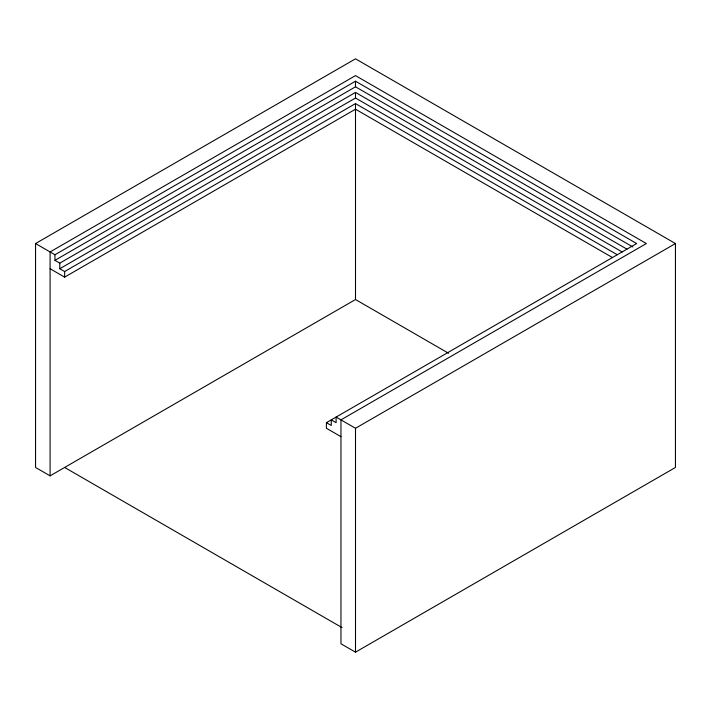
<?xml version="1.0" encoding="UTF-8"?>
<svg xmlns="http://www.w3.org/2000/svg" width="711" height="711" viewBox="0 0 711 711"><rect width="100%" height="100%" fill="white"/><g stroke="black" fill="none" stroke-linecap="round" stroke-linejoin="round"><path stroke-width="1.07" d="M35.55 243.544L355.5 58.826L675.45 243.544L675.45 467.456L355.5 652.174L340.96 643.775L340.96 419.872L646.361 243.544L355.5 75.615L50.09 251.943L50.09 475.855L35.55 467.456L35.55 243.544L54.943 254.742L355.5 81.214L636.665 243.544L326.411 422.672L326.411 428.271L340.96 436.661M54.943 254.742L54.943 260.342L355.5 86.813L632.826 246.93M54.943 260.342L59.786 263.141L355.5 92.412L626.969 249.143M59.786 263.141L59.786 268.731L355.5 98.011L622.178 251.97M59.786 268.731L64.639 271.531L355.5 103.602L617.281 254.742M50.09 268.731L64.639 277.13L355.5 109.201L612.482 257.569M50.09 475.855L355.5 299.527L448.614 353.287M326.411 422.672L331.264 425.471L331.264 419.872L336.107 422.672L336.107 417.073L355.5 428.271L675.45 243.544M64.639 467.456L342.062 627.626M355.5 81.214L355.5 86.813M355.5 92.412L355.5 98.011M355.5 103.602L355.5 299.527M355.5 428.271L355.5 652.174M64.639 271.531L64.639 277.13"/></g></svg>
